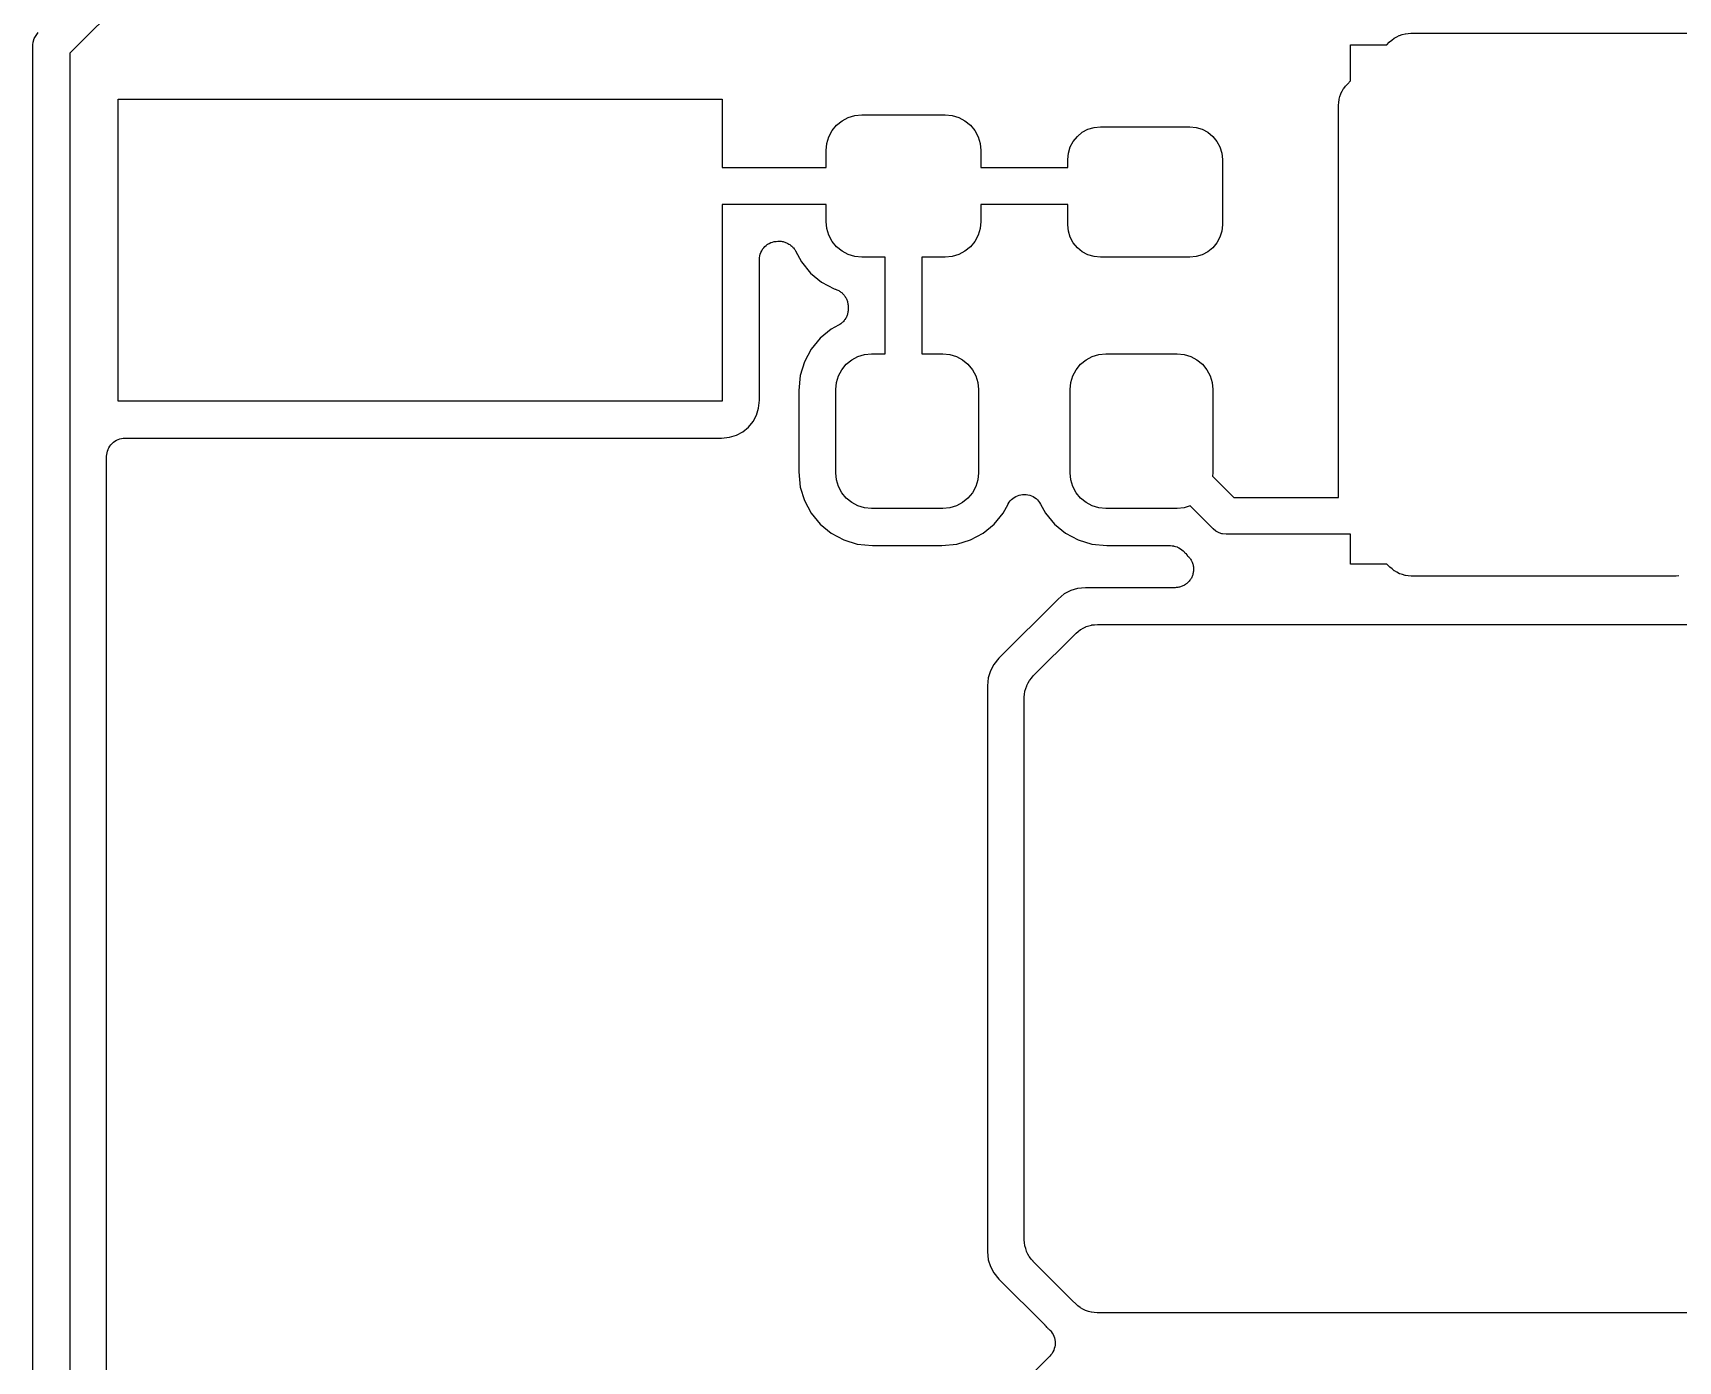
# Model space of a CAD drawing. Extents: x 0.48 to 2.43, y -7.79 to -4.85.
# Drawn here: x 0.6849 to 0.953, y -7.5334 to -7.317 of the extents above; entities that cross this region are included whole.
import ezdxf

# ---------------------------------------------------------------- set-up
doc = ezdxf.new("R2010")
doc.units = 0
doc.header["$MEASUREMENT"] = 0
doc.layers.add('BLACK', color=7, linetype='CONTINUOUS')

msp = doc.modelspace()

# ---------------------------------------------------------------- linework, layer by layer
at = {"layer": 'BLACK', "linetype": 'CONTINUOUS'}
for p, q in [((0.705095, -7.30615), (0.690945, -7.3203)), ((0.68516, -7.3179), (0.685438, -7.31738)), ((0.685438, -7.31738), (0.685813, -7.31693)), ((0.906734, -7.31783), (0.907144, -7.31762)), ((0.907144, -7.31762), (0.907552, -7.3174)), ((0.907552, -7.3174), (0.907577, -7.31739)), ((0.907577, -7.31739), (0.9076, -7.31738)), ((0.9076, -7.31738), (0.908044, -7.31725)), ((0.908044, -7.31725), (0.908486, -7.31712)), ((0.908486, -7.31712), (0.908512, -7.31712)), ((0.908512, -7.31712), (0.908537, -7.31711)), ((0.908537, -7.31711), (0.908996, -7.31707)), ((0.908996, -7.31707), (0.909457, -7.31702)), ((0.909457, -7.31702), (0.954479, -7.31702)), ((0.68493, -7.31906), (0.684945, -7.31891)), ((0.684945, -7.3192), (0.68493, -7.31906)), ((0.684945, -7.31891), (0.684988, -7.31847)), ((0.684945, -7.75917), (0.684945, -7.3192)), ((0.684988, -7.31847), (0.68516, -7.3179)), ((0.690945, -7.3203), (0.690945, -7.75512)), ((0.899606, -7.3248), (0.899606, -7.3189)), ((0.899606, -7.3189), (0.905512, -7.3189)), ((0.905512, -7.3189), (0.905921, -7.31849)), ((0.905921, -7.31849), (0.905933, -7.31848)), ((0.905933, -7.31848), (0.905934, -7.31848)), ((0.905934, -7.31848), (0.905971, -7.31844)), ((0.905934, -7.31848), (0.905934, -7.31848)), ((0.905971, -7.31844), (0.906333, -7.31815)), ((0.906333, -7.31815), (0.90669, -7.31786)), ((0.90669, -7.31786), (0.906713, -7.31785)), ((0.906713, -7.31785), (0.906734, -7.31783)), ((0.898808, -7.32567), (0.899102, -7.32531)), ((0.899102, -7.32531), (0.899606, -7.3248)), ((0.698819, -7.37697), (0.698819, -7.32776)), ((0.698819, -7.32776), (0.797244, -7.32776)), ((0.797244, -7.32776), (0.797244, -7.33893)), ((0.897638, -7.32877), (0.89769, -7.32831)), ((0.89769, -7.32831), (0.897736, -7.32785)), ((0.897736, -7.32785), (0.897744, -7.32783)), ((0.897744, -7.32783), (0.897747, -7.3278)), ((0.897747, -7.3278), (0.897887, -7.32736)), ((0.897887, -7.32736), (0.898022, -7.32692)), ((0.898022, -7.32692), (0.898034, -7.3269)), ((0.898034, -7.3269), (0.898042, -7.32687)), ((0.898042, -7.32687), (0.898265, -7.32647)), ((0.898265, -7.32647), (0.898483, -7.32606)), ((0.898483, -7.32606), (0.8985, -7.32604)), ((0.8985, -7.32604), (0.898512, -7.32602)), ((0.898512, -7.32602), (0.898808, -7.32567)), ((0.816754, -7.33129), (0.817758, -7.33076)), ((0.817758, -7.33076), (0.818847, -7.33043)), ((0.818847, -7.33043), (0.81998, -7.33031)), ((0.81998, -7.33031), (0.833563, -7.33031)), ((0.833563, -7.33031), (0.834696, -7.33043)), ((0.834696, -7.33043), (0.835785, -7.33076)), ((0.835785, -7.33076), (0.836789, -7.33129)), ((0.897638, -7.32882), (0.897638, -7.32877)), ((0.897638, -7.32883), (0.897638, -7.32882)), ((0.897638, -7.32884), (0.897638, -7.32883)), ((0.897638, -7.32883), (0.897638, -7.32883)), ((0.897638, -7.39267), (0.897638, -7.32884)), ((0.814615, -7.3339), (0.815152, -7.3329)), ((0.815152, -7.3329), (0.815874, -7.33202)), ((0.815874, -7.33202), (0.816754, -7.33129)), ((0.836789, -7.33129), (0.837669, -7.33202)), ((0.837669, -7.33202), (0.838391, -7.3329)), ((0.838391, -7.3329), (0.838928, -7.3339)), ((0.8551, -7.33384), (0.855905, -7.33318)), ((0.855905, -7.33318), (0.856824, -7.33269)), ((0.856824, -7.33269), (0.857821, -7.33239)), ((0.857821, -7.33239), (0.858858, -7.33228)), ((0.858858, -7.33228), (0.873425, -7.33228)), ((0.873425, -7.33228), (0.874462, -7.33239)), ((0.874462, -7.33239), (0.875459, -7.33269)), ((0.875459, -7.33269), (0.876378, -7.33318)), ((0.876378, -7.33318), (0.877183, -7.33384)), ((0.814173, -7.33612), (0.814285, -7.33499)), ((0.814173, -7.33893), (0.814173, -7.33612)), ((0.814285, -7.33499), (0.814615, -7.3339)), ((0.838928, -7.3339), (0.839259, -7.33499)), ((0.839259, -7.33499), (0.83937, -7.33612)), ((0.83937, -7.33612), (0.83937, -7.33893)), ((0.853645, -7.33656), (0.853948, -7.33556)), ((0.853948, -7.33556), (0.854439, -7.33465)), ((0.854439, -7.33465), (0.8551, -7.33384)), ((0.877183, -7.33384), (0.877844, -7.33465)), ((0.877844, -7.33465), (0.878336, -7.33556)), ((0.878336, -7.33556), (0.878638, -7.33656)), ((0.797244, -7.33893), (0.814173, -7.33893)), ((0.83937, -7.33893), (0.853543, -7.33893)), ((0.853543, -7.3376), (0.853645, -7.33656)), ((0.853543, -7.33893), (0.853543, -7.3376)), ((0.878638, -7.33656), (0.87874, -7.3376)), ((0.87874, -7.3376), (0.87874, -7.34823)), ((0.814173, -7.34493), (0.797244, -7.34493)), ((0.797244, -7.34493), (0.797244, -7.37697)), ((0.814173, -7.34774), (0.814173, -7.34493)), ((0.853543, -7.34493), (0.83937, -7.34493)), ((0.83937, -7.34493), (0.83937, -7.34774)), ((0.853543, -7.34823), (0.853543, -7.34493)), ((0.814285, -7.34887), (0.814173, -7.34774)), ((0.814615, -7.34996), (0.814285, -7.34887)), ((0.839259, -7.34887), (0.838928, -7.34996)), ((0.83937, -7.34774), (0.839259, -7.34887)), ((0.853645, -7.34927), (0.853543, -7.34823)), ((0.853948, -7.35026), (0.853645, -7.34927)), ((0.878638, -7.34927), (0.878336, -7.35026)), ((0.87874, -7.34823), (0.878638, -7.34927)), ((0.803666, -7.3525), (0.803801, -7.35225)), ((0.803801, -7.35225), (0.803807, -7.35224)), ((0.803807, -7.35224), (0.803812, -7.35223)), ((0.803812, -7.35223), (0.803994, -7.35202)), ((0.803994, -7.35202), (0.804174, -7.3518)), ((0.804174, -7.3518), (0.804182, -7.35179)), ((0.804182, -7.35179), (0.804189, -7.35179)), ((0.804189, -7.35179), (0.804408, -7.35161)), ((0.804408, -7.35161), (0.804627, -7.35143)), ((0.804627, -7.35143), (0.804637, -7.35143)), ((0.804637, -7.35143), (0.804645, -7.35142)), ((0.804645, -7.35142), (0.804893, -7.35129)), ((0.804893, -7.35129), (0.805144, -7.35116)), ((0.805144, -7.35116), (0.805155, -7.35115)), ((0.805155, -7.35115), (0.805164, -7.35115)), ((0.805164, -7.35115), (0.805432, -7.35107)), ((0.805432, -7.35107), (0.805705, -7.35099)), ((0.805705, -7.35099), (0.805716, -7.35099)), ((0.805716, -7.35099), (0.805726, -7.35098)), ((0.805726, -7.35098), (0.806005, -7.35096)), ((0.806005, -7.35096), (0.806288, -7.35093)), ((0.806288, -7.35093), (0.806533, -7.35093)), ((0.806533, -7.35093), (0.806575, -7.35093)), ((0.806575, -7.35093), (0.806707, -7.35094)), ((0.806707, -7.35094), (0.80684, -7.35094)), ((0.80684, -7.35094), (0.806997, -7.35098)), ((0.806997, -7.35098), (0.807156, -7.35099)), ((0.807156, -7.35099), (0.807283, -7.35103)), ((0.807283, -7.35103), (0.807414, -7.35106)), ((0.807414, -7.35106), (0.807561, -7.35112)), ((0.807561, -7.35112), (0.807714, -7.35117)), ((0.807714, -7.35117), (0.807831, -7.35124)), ((0.807831, -7.35124), (0.807954, -7.35129)), ((0.807954, -7.35129), (0.808087, -7.35138)), ((0.808087, -7.35138), (0.808228, -7.35145)), ((0.808228, -7.35145), (0.808329, -7.35154)), ((0.808329, -7.35154), (0.80844, -7.35161)), ((0.80844, -7.35161), (0.808553, -7.35173)), ((0.808553, -7.35173), (0.808676, -7.35183)), ((0.808676, -7.35183), (0.808759, -7.35193)), ((0.808759, -7.35193), (0.808853, -7.35203)), ((0.808853, -7.35203), (0.808942, -7.35216)), ((0.808942, -7.35216), (0.809043, -7.35229)), ((0.809043, -7.35229), (0.809104, -7.3524)), ((0.809104, -7.3524), (0.809178, -7.35251)), ((0.815152, -7.35096), (0.814615, -7.34996)), ((0.815874, -7.35184), (0.815152, -7.35096)), ((0.816754, -7.35256), (0.815874, -7.35184)), ((0.837669, -7.35184), (0.836789, -7.35256)), ((0.838391, -7.35096), (0.837669, -7.35184)), ((0.838928, -7.34996), (0.838391, -7.35096)), ((0.854439, -7.35118), (0.853948, -7.35026)), ((0.8551, -7.35199), (0.854439, -7.35118)), ((0.855905, -7.35265), (0.8551, -7.35199)), ((0.877183, -7.35199), (0.876378, -7.35265)), ((0.877844, -7.35118), (0.877183, -7.35199)), ((0.878336, -7.35026), (0.877844, -7.35118)), ((0.803288, -7.35389), (0.80332, -7.35361)), ((0.803288, -7.35391), (0.803288, -7.35389)), ((0.803288, -7.35393), (0.803288, -7.35391)), ((0.803288, -7.35391), (0.803288, -7.35391)), ((0.803288, -7.35391), (0.803288, -7.35391)), ((0.803288, -7.37682), (0.803288, -7.35393)), ((0.80332, -7.35361), (0.803349, -7.35333)), ((0.803349, -7.35333), (0.803352, -7.35332)), ((0.803352, -7.35332), (0.803353, -7.35331)), ((0.803353, -7.35331), (0.803438, -7.35304)), ((0.803438, -7.35304), (0.803522, -7.35277)), ((0.803522, -7.35277), (0.803527, -7.35276)), ((0.803527, -7.35276), (0.80353, -7.35275)), ((0.80353, -7.35275), (0.803666, -7.3525)), ((0.809178, -7.35251), (0.810139, -7.35431)), ((0.810139, -7.35431), (0.811611, -7.35611)), ((0.817758, -7.3531), (0.816754, -7.35256)), ((0.818847, -7.35343), (0.817758, -7.3531)), ((0.81998, -7.35354), (0.818847, -7.35343)), ((0.823772, -7.35354), (0.81998, -7.35354)), ((0.823772, -7.36929), (0.823772, -7.35354)), ((0.833563, -7.35354), (0.829772, -7.35354)), ((0.829772, -7.35354), (0.829772, -7.36929)), ((0.834696, -7.35343), (0.833563, -7.35354)), ((0.835785, -7.3531), (0.834696, -7.35343)), ((0.836789, -7.35256), (0.835785, -7.3531)), ((0.856824, -7.35314), (0.855905, -7.35265)), ((0.857821, -7.35344), (0.856824, -7.35314)), ((0.858858, -7.35354), (0.857821, -7.35344)), ((0.873425, -7.35354), (0.858858, -7.35354)), ((0.874462, -7.35344), (0.873425, -7.35354)), ((0.875459, -7.35314), (0.874462, -7.35344)), ((0.876378, -7.35265), (0.875459, -7.35314)), ((0.811611, -7.35611), (0.813405, -7.35758)), ((0.813405, -7.35758), (0.815451, -7.35867)), ((0.815451, -7.35867), (0.815642, -7.35873)), ((0.815642, -7.35873), (0.815682, -7.35874)), ((0.815682, -7.35874), (0.815806, -7.3588)), ((0.815806, -7.3588), (0.815934, -7.35883)), ((0.815934, -7.35883), (0.816074, -7.35891)), ((0.816074, -7.35891), (0.81622, -7.35897)), ((0.81622, -7.35897), (0.816331, -7.35905)), ((0.816331, -7.35905), (0.816449, -7.35911)), ((0.816449, -7.35911), (0.816572, -7.35921)), ((0.816572, -7.35921), (0.816703, -7.3593)), ((0.816703, -7.3593), (0.816797, -7.3594)), ((0.816797, -7.3594), (0.8169, -7.35949)), ((0.8169, -7.35949), (0.817001, -7.35961)), ((0.817001, -7.35961), (0.817112, -7.35972)), ((0.817112, -7.35972), (0.817185, -7.35984)), ((0.817185, -7.35984), (0.81727, -7.35994)), ((0.81727, -7.35994), (0.817345, -7.36008)), ((0.817345, -7.36008), (0.817432, -7.36021)), ((0.817432, -7.36021), (0.817482, -7.36034)), ((0.817482, -7.36034), (0.817545, -7.36046)), ((0.817545, -7.36046), (0.817591, -7.36061)), ((0.817529, -7.36315), (0.817465, -7.36326)), ((0.817578, -7.363), (0.817529, -7.36315)), ((0.817639, -7.36285), (0.817578, -7.363)), ((0.817591, -7.36061), (0.817651, -7.36076)), ((0.817666, -7.36272), (0.817639, -7.36285)), ((0.817651, -7.36076), (0.817676, -7.36089)), ((0.817706, -7.36259), (0.817666, -7.36272)), ((0.817676, -7.36089), (0.817715, -7.36102)), ((0.817724, -7.36243), (0.817706, -7.36259)), ((0.817715, -7.36102), (0.81773, -7.36118)), ((0.817756, -7.36227), (0.817724, -7.36243)), ((0.81773, -7.36118), (0.81776, -7.36133)), ((0.817757, -7.36214), (0.817756, -7.36227)), ((0.817771, -7.36201), (0.817757, -7.36214)), ((0.81776, -7.36133), (0.817759, -7.36147)), ((0.817759, -7.36147), (0.817772, -7.3616)), ((0.817772, -7.36197), (0.817771, -7.36201)), ((0.817772, -7.3616), (0.817772, -7.36197)), ((0.814979, -7.36526), (0.813186, -7.36673)), ((0.816186, -7.36461), (0.814979, -7.36526)), ((0.816297, -7.36454), (0.816186, -7.36461)), ((0.816414, -7.36448), (0.816297, -7.36454)), ((0.816539, -7.36438), (0.816414, -7.36448)), ((0.816673, -7.36429), (0.816539, -7.36438)), ((0.816767, -7.36419), (0.816673, -7.36429)), ((0.816871, -7.36411), (0.816767, -7.36419)), ((0.816974, -7.36399), (0.816871, -7.36411)), ((0.817087, -7.36387), (0.816974, -7.36399)), ((0.817161, -7.36376), (0.817087, -7.36387)), ((0.817247, -7.36366), (0.817161, -7.36376)), ((0.817324, -7.36352), (0.817247, -7.36366)), ((0.817414, -7.36339), (0.817324, -7.36352)), ((0.817465, -7.36326), (0.817414, -7.36339)), ((0.811714, -7.36852), (0.81062, -7.37057)), ((0.813186, -7.36673), (0.811714, -7.36852)), ((0.81062, -7.37057), (0.809946, -7.37279)), ((0.816727, -7.37187), (0.817449, -7.37099)), ((0.817449, -7.37099), (0.818329, -7.37027)), ((0.818329, -7.37027), (0.819333, -7.36973)), ((0.819333, -7.36973), (0.820422, -7.3694)), ((0.820422, -7.3694), (0.821555, -7.36929)), ((0.821555, -7.36929), (0.823772, -7.36929)), ((0.829772, -7.36929), (0.833169, -7.36929)), ((0.833169, -7.36929), (0.834302, -7.3694)), ((0.834302, -7.3694), (0.835392, -7.36973)), ((0.835392, -7.36973), (0.836396, -7.37027)), ((0.836396, -7.37027), (0.837276, -7.37099)), ((0.837276, -7.37099), (0.837998, -7.37187)), ((0.854916, -7.37187), (0.855638, -7.37099)), ((0.855638, -7.37099), (0.856518, -7.37027)), ((0.856518, -7.37027), (0.857522, -7.36973)), ((0.857522, -7.36973), (0.858611, -7.3694)), ((0.858611, -7.3694), (0.859744, -7.36929)), ((0.859744, -7.36929), (0.871358, -7.36929)), ((0.871358, -7.36929), (0.872491, -7.3694)), ((0.872491, -7.3694), (0.873581, -7.36973)), ((0.873581, -7.36973), (0.874585, -7.37027)), ((0.874585, -7.37027), (0.875464, -7.37099)), ((0.875464, -7.37099), (0.876187, -7.37187)), ((0.809946, -7.37279), (0.809704, -7.37525)), ((0.81586, -7.37397), (0.81619, -7.37288)), ((0.81619, -7.37288), (0.816727, -7.37187)), ((0.837998, -7.37187), (0.838534, -7.37288)), ((0.838534, -7.37288), (0.838865, -7.37397)), ((0.854049, -7.37397), (0.854379, -7.37288)), ((0.854379, -7.37288), (0.854916, -7.37187)), ((0.876187, -7.37187), (0.876723, -7.37288)), ((0.876723, -7.37288), (0.877054, -7.37397)), ((0.809704, -7.37525), (0.809704, -7.38853)), ((0.815748, -7.3751), (0.81586, -7.37397)), ((0.815748, -7.38868), (0.815748, -7.3751)), ((0.838865, -7.37397), (0.838976, -7.3751)), ((0.838976, -7.3751), (0.838976, -7.38868)), ((0.853937, -7.3751), (0.854049, -7.37397)), ((0.853937, -7.38868), (0.853937, -7.3751)), ((0.877054, -7.37397), (0.877165, -7.3751)), ((0.877165, -7.3751), (0.877165, -7.38868)), ((0.797244, -7.37697), (0.698819, -7.37697)), ((0.802814, -7.37928), (0.803157, -7.37814)), ((0.803157, -7.37814), (0.803288, -7.37682)), ((0.800594, -7.38198), (0.801507, -7.38123)), ((0.801507, -7.38123), (0.802257, -7.38032)), ((0.802257, -7.38032), (0.802814, -7.37928)), ((0.697187, -7.38483), (0.697323, -7.38458)), ((0.697323, -7.38458), (0.697458, -7.38433)), ((0.697458, -7.38433), (0.697464, -7.38433)), ((0.697464, -7.38433), (0.697469, -7.38432)), ((0.697469, -7.38432), (0.697651, -7.3841)), ((0.697651, -7.3841), (0.697831, -7.38388)), ((0.697831, -7.38388), (0.697839, -7.38388)), ((0.697839, -7.38388), (0.697846, -7.38387)), ((0.697846, -7.38387), (0.698065, -7.38369)), ((0.698065, -7.38369), (0.698285, -7.38351)), ((0.698285, -7.38351), (0.698294, -7.38351)), ((0.698294, -7.38351), (0.698302, -7.3835)), ((0.698302, -7.3835), (0.69855, -7.38337)), ((0.69855, -7.38337), (0.698802, -7.38324)), ((0.698802, -7.38324), (0.698812, -7.38324)), ((0.698812, -7.38324), (0.698821, -7.38323)), ((0.698821, -7.38323), (0.69909, -7.38315)), ((0.69909, -7.38315), (0.699362, -7.38307)), ((0.699362, -7.38307), (0.699373, -7.38307)), ((0.699373, -7.38307), (0.699383, -7.38307)), ((0.699383, -7.38307), (0.699662, -7.38304)), ((0.699662, -7.38304), (0.699945, -7.38301)), ((0.699945, -7.38301), (0.797097, -7.38301)), ((0.797097, -7.38301), (0.79842, -7.38288)), ((0.79842, -7.38288), (0.799551, -7.38254)), ((0.799551, -7.38254), (0.800594, -7.38198)), ((0.696945, -7.38597), (0.696977, -7.38569)), ((0.696945, -7.38599), (0.696945, -7.38597)), ((0.696945, -7.38599), (0.696945, -7.38599)), ((0.696945, -7.38599), (0.696945, -7.38599)), ((0.696945, -7.38601), (0.696945, -7.38599)), ((0.696945, -7.74607), (0.696945, -7.38601)), ((0.696977, -7.38569), (0.697006, -7.38541)), ((0.697006, -7.38541), (0.697009, -7.3854)), ((0.697009, -7.3854), (0.69701, -7.38539)), ((0.69701, -7.38539), (0.697095, -7.38512)), ((0.697095, -7.38512), (0.697179, -7.38485)), ((0.697179, -7.38485), (0.697184, -7.38484)), ((0.697184, -7.38484), (0.697187, -7.38483)), ((0.809704, -7.38853), (0.809946, -7.39099)), ((0.81586, -7.38981), (0.815748, -7.38868)), ((0.81619, -7.3909), (0.81586, -7.38981)), ((0.838865, -7.38981), (0.838534, -7.3909)), ((0.838976, -7.38868), (0.838865, -7.38981)), ((0.854049, -7.38981), (0.853937, -7.38868)), ((0.854379, -7.3909), (0.854049, -7.38981)), ((0.877165, -7.38868), (0.877113, -7.38921)), ((0.877113, -7.38921), (0.880573, -7.39267)), ((0.809946, -7.39099), (0.81062, -7.39321)), ((0.816727, -7.39191), (0.81619, -7.3909)), ((0.817449, -7.39279), (0.816727, -7.39191)), ((0.837998, -7.39191), (0.837276, -7.39279)), ((0.838534, -7.3909), (0.837998, -7.39191)), ((0.844582, -7.39283), (0.844822, -7.39268)), ((0.844822, -7.39268), (0.845061, -7.39252)), ((0.845061, -7.39252), (0.845067, -7.39252)), ((0.845067, -7.39252), (0.845073, -7.39251)), ((0.845073, -7.39251), (0.845338, -7.39241)), ((0.845338, -7.39241), (0.845603, -7.3923)), ((0.845603, -7.3923), (0.84561, -7.3923)), ((0.84561, -7.3923), (0.845616, -7.39229)), ((0.845616, -7.39229), (0.845896, -7.39224)), ((0.845896, -7.39224), (0.846178, -7.39219)), ((0.846178, -7.39219), (0.846185, -7.39219)), ((0.846185, -7.39219), (0.846191, -7.39219)), ((0.846191, -7.39219), (0.846476, -7.39219)), ((0.846476, -7.39219), (0.846764, -7.39219)), ((0.846764, -7.39219), (0.84677, -7.39219)), ((0.84677, -7.39219), (0.846777, -7.39219)), ((0.846777, -7.39219), (0.847054, -7.39225)), ((0.847054, -7.39225), (0.847338, -7.39231)), ((0.847338, -7.39231), (0.847344, -7.39231)), ((0.847344, -7.39231), (0.84735, -7.39231)), ((0.84735, -7.39231), (0.847611, -7.39242)), ((0.847611, -7.39242), (0.847878, -7.39253)), ((0.847878, -7.39253), (0.847883, -7.39254)), ((0.847883, -7.39254), (0.847889, -7.39254)), ((0.847889, -7.39254), (0.848126, -7.3927)), ((0.854916, -7.39191), (0.854379, -7.3909)), ((0.855638, -7.39279), (0.854916, -7.39191)), ((0.880573, -7.39267), (0.897638, -7.39267)), ((0.81062, -7.39321), (0.811714, -7.39526)), ((0.811714, -7.39526), (0.813186, -7.39705)), ((0.818329, -7.39351), (0.817449, -7.39279)), ((0.819333, -7.39405), (0.818329, -7.39351)), ((0.820422, -7.39438), (0.819333, -7.39405)), ((0.821555, -7.39449), (0.820422, -7.39438)), ((0.833169, -7.39449), (0.821555, -7.39449)), ((0.834302, -7.39438), (0.833169, -7.39449)), ((0.835392, -7.39405), (0.834302, -7.39438)), ((0.836396, -7.39351), (0.835392, -7.39405)), ((0.837276, -7.39279), (0.836396, -7.39351)), ((0.841539, -7.39705), (0.843011, -7.39526)), ((0.843011, -7.39526), (0.843811, -7.39376)), ((0.843811, -7.39376), (0.843831, -7.39372)), ((0.843831, -7.39372), (0.844001, -7.39348)), ((0.844001, -7.39348), (0.844154, -7.39325)), ((0.844154, -7.39325), (0.844159, -7.39325)), ((0.844159, -7.39325), (0.844163, -7.39324)), ((0.844163, -7.39324), (0.84437, -7.39304)), ((0.84437, -7.39304), (0.844572, -7.39284)), ((0.844572, -7.39284), (0.844577, -7.39284)), ((0.844577, -7.39284), (0.844582, -7.39283)), ((0.848126, -7.3927), (0.848364, -7.39286)), ((0.848364, -7.39286), (0.848368, -7.39286)), ((0.848368, -7.39286), (0.848374, -7.39287)), ((0.848374, -7.39287), (0.848578, -7.39307)), ((0.848578, -7.39307), (0.848777, -7.39327)), ((0.848777, -7.39327), (0.848781, -7.39328)), ((0.848781, -7.39328), (0.848786, -7.39328)), ((0.848786, -7.39328), (0.848944, -7.39352)), ((0.848944, -7.39352), (0.849102, -7.39376)), ((0.849102, -7.39376), (0.849903, -7.39526)), ((0.849903, -7.39526), (0.851375, -7.39705)), ((0.856518, -7.39351), (0.855638, -7.39279)), ((0.857522, -7.39405), (0.856518, -7.39351)), ((0.858611, -7.39438), (0.857522, -7.39405)), ((0.859744, -7.39449), (0.858611, -7.39438)), ((0.871358, -7.39449), (0.859744, -7.39449)), ((0.872491, -7.39438), (0.871358, -7.39449)), ((0.873492, -7.39407), (0.872491, -7.39438)), ((0.877105, -7.39769), (0.873492, -7.39407)), ((0.813186, -7.39705), (0.814979, -7.39852)), ((0.839745, -7.39852), (0.841539, -7.39705)), ((0.851375, -7.39705), (0.853168, -7.39852)), ((0.877199, -7.3978), (0.877105, -7.39769)), ((0.877656, -7.39818), (0.877199, -7.3978)), ((0.814979, -7.39852), (0.817026, -7.39962)), ((0.817026, -7.39962), (0.819246, -7.40029)), ((0.819246, -7.40029), (0.821702, -7.40053)), ((0.821702, -7.40053), (0.833022, -7.40053)), ((0.833022, -7.40053), (0.835478, -7.40029)), ((0.835478, -7.40029), (0.837699, -7.39962)), ((0.837699, -7.39962), (0.839745, -7.39852)), ((0.853168, -7.39852), (0.855215, -7.39962)), ((0.855215, -7.39962), (0.857435, -7.40029)), ((0.857435, -7.40029), (0.859891, -7.40053)), ((0.859891, -7.40053), (0.870223, -7.40053)), ((0.870223, -7.40053), (0.870233, -7.40053)), ((0.870233, -7.40053), (0.870233, -7.40053)), ((0.870233, -7.40053), (0.870233, -7.40053)), ((0.870233, -7.40053), (0.870264, -7.40053)), ((0.870264, -7.40053), (0.870541, -7.40056)), ((0.870541, -7.40056), (0.870816, -7.40059)), ((0.870816, -7.40059), (0.870831, -7.4006)), ((0.870831, -7.4006), (0.870846, -7.4006)), ((0.870846, -7.4006), (0.871109, -7.40068)), ((0.871109, -7.40068), (0.871375, -7.40076)), ((0.878177, -7.39845), (0.877656, -7.39818)), ((0.878651, -7.3986), (0.878177, -7.39845)), ((0.878743, -7.39863), (0.878651, -7.3986)), ((0.879331, -7.39868), (0.878743, -7.39863)), ((0.879478, -7.39867), (0.879331, -7.39868)), ((0.899606, -7.39867), (0.879478, -7.39867)), ((0.899606, -7.40354), (0.899606, -7.39867)), ((0.871375, -7.40076), (0.871389, -7.40077)), ((0.871389, -7.40077), (0.871404, -7.40077)), ((0.871404, -7.40077), (0.871646, -7.40091)), ((0.871646, -7.40091), (0.871891, -7.40104)), ((0.871891, -7.40104), (0.871904, -7.40105)), ((0.871904, -7.40105), (0.871917, -7.40106)), ((0.871917, -7.40106), (0.872128, -7.40123)), ((0.872128, -7.40123), (0.872344, -7.40141)), ((0.872344, -7.40141), (0.87255, -7.40162)), ((0.87255, -7.40162), (0.87258, -7.40165)), ((0.87258, -7.40165), (0.872659, -7.40175)), ((0.872659, -7.40175), (0.872748, -7.40183)), ((0.872748, -7.40183), (0.872936, -7.40206)), ((0.872936, -7.40206), (0.872939, -7.40207)), ((0.872939, -7.40207), (0.872972, -7.40209)), ((0.872972, -7.40209), (0.873071, -7.4022)), ((0.873071, -7.4022), (0.87318, -7.40229)), ((0.87318, -7.40229), (0.873274, -7.4024)), ((0.873274, -7.4024), (0.87338, -7.40251)), ((0.87338, -7.40251), (0.873458, -7.40263)), ((0.873458, -7.40263), (0.873546, -7.40274)), ((0.873546, -7.40274), (0.873616, -7.40288)), ((0.873616, -7.40288), (0.873699, -7.403)), ((0.873699, -7.403), (0.873752, -7.40314)), ((0.873752, -7.40314), (0.873818, -7.40326)), ((0.873818, -7.40326), (0.87386, -7.40341)), ((0.873523, -7.40606), (0.873427, -7.40618)), ((0.873591, -7.40594), (0.873523, -7.40606)), ((0.873671, -7.40582), (0.873591, -7.40594)), ((0.87373, -7.40568), (0.873671, -7.40582)), ((0.873802, -7.40555), (0.87373, -7.40568)), ((0.873844, -7.40541), (0.873802, -7.40555)), ((0.873899, -7.40528), (0.873844, -7.40541)), ((0.87386, -7.40341), (0.873917, -7.40355)), ((0.87393, -7.40513), (0.873899, -7.40528)), ((0.873917, -7.40355), (0.873943, -7.40369)), ((0.873975, -7.40499), (0.87393, -7.40513)), ((0.873943, -7.40369), (0.873983, -7.40382)), ((0.87399, -7.40485), (0.873975, -7.40499)), ((0.873983, -7.40382), (0.873997, -7.40397)), ((0.874019, -7.40471), (0.87399, -7.40485)), ((0.873997, -7.40397), (0.874025, -7.40412)), ((0.87402, -7.40456), (0.874019, -7.40471)), ((0.874036, -7.40441), (0.87402, -7.40456)), ((0.874025, -7.40412), (0.874023, -7.40427)), ((0.874023, -7.40427), (0.874036, -7.40441)), ((0.905512, -7.40354), (0.899606, -7.40354)), ((0.906016, -7.40405), (0.905512, -7.40354)), ((0.906373, -7.40434), (0.906016, -7.40405)), ((0.906727, -7.40464), (0.906373, -7.40434)), ((0.90675, -7.40465), (0.906727, -7.40464)), ((0.90677, -7.40467), (0.90675, -7.40465)), ((0.907176, -7.40488), (0.90677, -7.40467)), ((0.907582, -7.40511), (0.907176, -7.40488)), ((0.907607, -7.40512), (0.907582, -7.40511)), ((0.90763, -7.40513), (0.907607, -7.40512)), ((0.908069, -7.40526), (0.90763, -7.40513)), ((0.908512, -7.4054), (0.908069, -7.40526)), ((0.908538, -7.40541), (0.908512, -7.4054)), ((0.908563, -7.40541), (0.908538, -7.40541)), ((0.90902, -7.40546), (0.908563, -7.40541)), ((0.909482, -7.40551), (0.90902, -7.40546)), ((0.909533, -7.40551), (0.909482, -7.40551)), ((0.909534, -7.40551), (0.909533, -7.40551)), ((0.909535, -7.40551), (0.909534, -7.40551)), ((0.909551, -7.40551), (0.909535, -7.40551)), ((0.952653, -7.40551), (0.909551, -7.40551)), ((0.953112, -7.40547), (0.952653, -7.40551)), ((0.852974, -7.40841), (0.851952, -7.40925)), ((0.854009, -7.40786), (0.852974, -7.40841)), ((0.855132, -7.40752), (0.854009, -7.40786)), ((0.856446, -7.40739), (0.855132, -7.40752)), ((0.871036, -7.40739), (0.856446, -7.40739)), ((0.871178, -7.40737), (0.871036, -7.40739)), ((0.87132, -7.40737), (0.871178, -7.40737)), ((0.871468, -7.40734), (0.87132, -7.40737)), ((0.871619, -7.40733), (0.871468, -7.40734)), ((0.871755, -7.40729), (0.871619, -7.40733)), ((0.871895, -7.40726), (0.871755, -7.40729)), ((0.872035, -7.4072), (0.871895, -7.40726)), ((0.872179, -7.40716), (0.872035, -7.4072)), ((0.872305, -7.40709), (0.872179, -7.40716)), ((0.872437, -7.40704), (0.872305, -7.40709)), ((0.872563, -7.40696), (0.872437, -7.40704)), ((0.872696, -7.40688), (0.872563, -7.40696)), ((0.872807, -7.40679), (0.872696, -7.40688)), ((0.872925, -7.40672), (0.872807, -7.40679)), ((0.873033, -7.40661), (0.872925, -7.40672)), ((0.87315, -7.40651), (0.873033, -7.40661)), ((0.873241, -7.40641), (0.87315, -7.40651)), ((0.873342, -7.40631), (0.873241, -7.40641)), ((0.873427, -7.40618), (0.873342, -7.40631)), ((0.851952, -7.40925), (0.842318, -7.41888)), ((0.855647, -7.41419), (0.856058, -7.41398)), ((0.856058, -7.41398), (0.856465, -7.41376)), ((0.856465, -7.41376), (0.85649, -7.41376)), ((0.85649, -7.41376), (0.856513, -7.41374)), ((0.856513, -7.41374), (0.856957, -7.41361)), ((0.856957, -7.41361), (0.857399, -7.41348)), ((0.857399, -7.41348), (0.857425, -7.41348)), ((0.857425, -7.41348), (0.857451, -7.41347)), ((0.857451, -7.41347), (0.85791, -7.41343)), ((0.85791, -7.41343), (0.85837, -7.41339)), ((0.85837, -7.41339), (1.00777, -7.41339)), ((0.847921, -7.42176), (0.854835, -7.41485)), ((0.854835, -7.41485), (0.854847, -7.41484)), ((0.854847, -7.41484), (0.854847, -7.41484)), ((0.854847, -7.41484), (0.854848, -7.41484)), ((0.854848, -7.41484), (0.854884, -7.4148)), ((0.854884, -7.4148), (0.855246, -7.41451)), ((0.855246, -7.41451), (0.855603, -7.41422)), ((0.855603, -7.41422), (0.855627, -7.41421)), ((0.855627, -7.41421), (0.855647, -7.41419)), ((0.842318, -7.41888), (0.84148, -7.4199)), ((0.840586, -7.42206), (0.840457, -7.42338)), ((0.840927, -7.42094), (0.840586, -7.42206)), ((0.84148, -7.4199), (0.840927, -7.42094)), ((0.847331, -7.42247), (0.847627, -7.42212)), ((0.847627, -7.42212), (0.847921, -7.42176)), ((0.840457, -7.42338), (0.840457, -7.5156)), ((0.846457, -7.42523), (0.846509, -7.42477)), ((0.846509, -7.42477), (0.846555, -7.42431)), ((0.846555, -7.42431), (0.846563, -7.42429)), ((0.846563, -7.42429), (0.846566, -7.42426)), ((0.846566, -7.42426), (0.846706, -7.42382)), ((0.846706, -7.42382), (0.846841, -7.42338)), ((0.846841, -7.42338), (0.846853, -7.42335)), ((0.846853, -7.42335), (0.846861, -7.42333)), ((0.846861, -7.42333), (0.847084, -7.42292)), ((0.847084, -7.42292), (0.847302, -7.42252)), ((0.847302, -7.42252), (0.847318, -7.4225)), ((0.847318, -7.4225), (0.847331, -7.42247)), ((0.846457, -7.42528), (0.846457, -7.42523)), ((0.846457, -7.4253), (0.846457, -7.42528)), ((0.846457, -7.42528), (0.846457, -7.42528)), ((0.846457, -7.42528), (0.846457, -7.42528)), ((0.846457, -7.51368), (0.846457, -7.4253)), ((0.840457, -7.5156), (0.840586, -7.51692)), ((0.846502, -7.51414), (0.846457, -7.51368)), ((0.846542, -7.5146), (0.846502, -7.51414)), ((0.846549, -7.51462), (0.846542, -7.5146)), ((0.846552, -7.51465), (0.846549, -7.51462)), ((0.846685, -7.51509), (0.846552, -7.51465)), ((0.846814, -7.51553), (0.846685, -7.51509)), ((0.846826, -7.51556), (0.846814, -7.51553)), ((0.846834, -7.51558), (0.846826, -7.51556)), ((0.847051, -7.51599), (0.846834, -7.51558)), ((0.840586, -7.51692), (0.840927, -7.51804)), ((0.840927, -7.51804), (0.84148, -7.51907)), ((0.847263, -7.5164), (0.847051, -7.51599)), ((0.84728, -7.51642), (0.847263, -7.5164)), ((0.847292, -7.51644), (0.84728, -7.51642)), ((0.847582, -7.5168), (0.847292, -7.51644)), ((0.847872, -7.51716), (0.847582, -7.5168)), ((0.847908, -7.5172), (0.847872, -7.51716)), ((0.847909, -7.5172), (0.847908, -7.5172)), ((0.847921, -7.51721), (0.847909, -7.5172)), ((0.847909, -7.5172), (0.847909, -7.5172)), ((0.854331, -7.52362), (0.847921, -7.51721)), ((0.84148, -7.51907), (0.842318, -7.52009)), ((0.842318, -7.52009), (0.849775, -7.52755)), ((0.854835, -7.52413), (0.854331, -7.52362)), ((0.854331, -7.52362), (0.854331, -7.52362)), ((0.854331, -7.52362), (0.854331, -7.52362)), ((0.855192, -7.52442), (0.854835, -7.52413)), ((0.855545, -7.52472), (0.855192, -7.52442)), ((0.855569, -7.52473), (0.855545, -7.52472)), ((0.855589, -7.52475), (0.855569, -7.52473)), ((0.855994, -7.52496), (0.855589, -7.52475)), ((0.856401, -7.52519), (0.855994, -7.52496)), ((0.856426, -7.52519), (0.856401, -7.52519)), ((0.856449, -7.52521), (0.856426, -7.52519)), ((0.856888, -7.52534), (0.856449, -7.52521)), ((0.857331, -7.52548), (0.856888, -7.52534)), ((0.857357, -7.52548), (0.857331, -7.52548)), ((0.857382, -7.52549), (0.857357, -7.52548)), ((0.857839, -7.52554), (0.857382, -7.52549)), ((0.858301, -7.52559), (0.857839, -7.52554)), ((0.858352, -7.52559), (0.858301, -7.52559)), ((0.858353, -7.52559), (0.858352, -7.52559)), ((0.858354, -7.52559), (0.858353, -7.52559)), ((0.85837, -7.52559), (0.858354, -7.52559)), ((1.00642, -7.52559), (0.85837, -7.52559)), ((0.849775, -7.52755), (0.849805, -7.52758)), ((0.849805, -7.52758), (0.849884, -7.52768)), ((0.849884, -7.52768), (0.849973, -7.52777)), ((0.849973, -7.52777), (0.850068, -7.52789)), ((0.850068, -7.52789), (0.850183, -7.52798)), ((0.850183, -7.52798), (0.850215, -7.52801)), ((0.850215, -7.52801), (0.850303, -7.5281)), ((0.850303, -7.5281), (0.850401, -7.52818)), ((0.850401, -7.52818), (0.850614, -7.52839)), ((0.850614, -7.52839), (0.850628, -7.5284)), ((0.850628, -7.5284), (0.850629, -7.52841)), ((0.850629, -7.52841), (0.850629, -7.52841)), ((0.850629, -7.52841), (0.850643, -7.52842)), ((0.850643, -7.52842), (0.850818, -7.52864)), ((0.850818, -7.52864), (0.850997, -7.52886)), ((0.850997, -7.52886), (0.851002, -7.52887)), ((0.851002, -7.52887), (0.851009, -7.52888)), ((0.851009, -7.52888), (0.851134, -7.52912)), ((0.851134, -7.52912), (0.85127, -7.52938)), ((0.85127, -7.52938), (0.851273, -7.52939)), ((0.851121, -7.53193), (0.850986, -7.53218)), ((0.851254, -7.53168), (0.851121, -7.53193)), ((0.851257, -7.53167), (0.851254, -7.53168)), ((0.851262, -7.53166), (0.851257, -7.53167)), ((0.851347, -7.53139), (0.851262, -7.53166)), ((0.851273, -7.52939), (0.851278, -7.5294)), ((0.851278, -7.5294), (0.851356, -7.52967)), ((0.851429, -7.53113), (0.851347, -7.53139)), ((0.851356, -7.52967), (0.851437, -7.52994)), ((0.85143, -7.53112), (0.851429, -7.53113)), ((0.851433, -7.5311), (0.85143, -7.53112)), ((0.851462, -7.53082), (0.851433, -7.5311)), ((0.851437, -7.52994), (0.851438, -7.52995)), ((0.851438, -7.52995), (0.851441, -7.52996)), ((0.851441, -7.52996), (0.851466, -7.53024)), ((0.851492, -7.53054), (0.851462, -7.53082)), ((0.851466, -7.53024), (0.851493, -7.53052)), ((0.851493, -7.53052), (0.851491, -7.53053)), ((0.851491, -7.53053), (0.851492, -7.53054)), ((0.850614, -7.53263), (0.842318, -7.54093)), ((0.850795, -7.53241), (0.850614, -7.53263)), ((0.850974, -7.5322), (0.850795, -7.53241)), ((0.850979, -7.53219), (0.850974, -7.5322)), ((0.850986, -7.53218), (0.850979, -7.53219))]:
    msp.add_line(p, q, dxfattribs=at)

doc.saveas('drawing.dxf')
